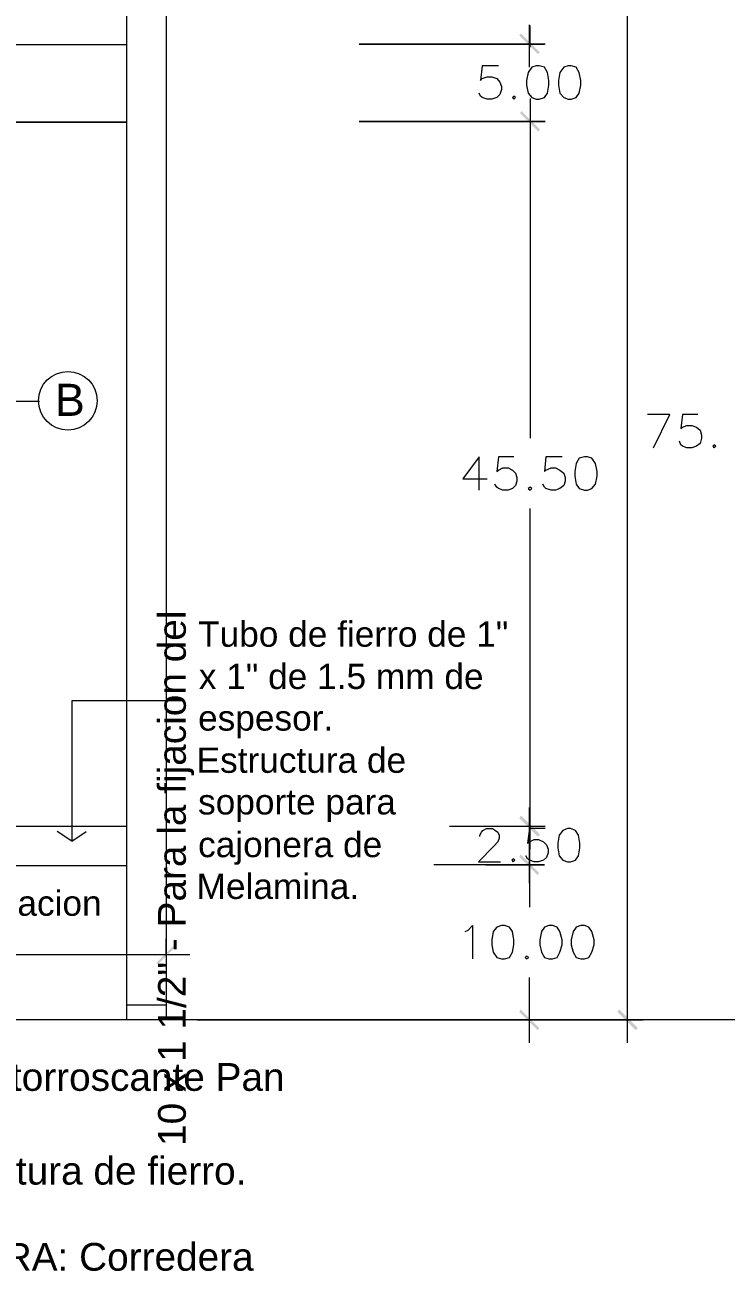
# Model space of a CAD drawing. Header units: inches. Extents: x 0.21 to 4.55, y 0.23 to 3.12.
# Drawn here: x 2.203 to 2.656, y 1.907 to 2.711 of the extents above; entities that cross this region are included whole.
import ezdxf

# ---------------------------------------------------------------- set-up
doc = ezdxf.new("R2010")
doc.units = ezdxf.units.IN
doc.header["$MEASUREMENT"] = 0
doc.layers.add('PDF_0', color=7, linetype='Continuous')
doc.layers.add('PDF_TEXTO', color=7, linetype='Continuous')
doc.styles.add('PDF Arial', font='arial.ttf')

msp = doc.modelspace()

# ---------------------------------------------------------------- linework, layer by layer
at = {"layer": 'PDF_0', "lineweight": 5}
for points in [[(2.5919, 2.05421), (2.5919, 2.8337)], [(2.29409, 2.78821), (2.29409, 2.57898), (2.29409, 2.06905), (2.26871, 2.06905), (2.26871, 2.57898), (2.26871, 2.78821)], [(2.5287, 2.68383), (2.5287, 2.71113)], [(2.52918, 2.69676), (2.52918, 2.69868), (2.52918, 2.71065)], [(2.26871, 2.6982), (1.74634, 2.6982)], [(2.53876, 2.69868), (2.41858, 2.69868), (2.53828, 2.69868)], [(2.52918, 2.66372), (2.52918, 2.44443)], [(2.52918, 2.65128), (2.52918, 2.64888), (2.52918, 2.63691)], [(2.18349, 2.46837), (2.21222, 2.46837)], [(2.52918, 2.17918), (2.52918, 2.39895)], [(2.30415, 2.27494), (2.23328, 2.27494), (2.23328, 2.18445), (2.22371, 2.19067)], [(2.5287, 2.15715), (2.5287, 2.16912), (2.5287, 2.19402), (2.5287, 2.20599)], [(2.16912, 2.19402), (2.26871, 2.19402)], [(2.23328, 2.18445), (2.24238, 2.19067)], [(2.47699, 2.19402), (2.53876, 2.19402)], [(2.50045, 2.19402), (2.53828, 2.19402)], [(2.5287, 2.18397), (2.5287, 2.14183)], [(2.16912, 2.16864), (2.26871, 2.16864)], [(2.50045, 2.16912), (2.53828, 2.16912), (2.46694, 2.16912)], [(2.29409, 2.11071), (2.29409, 2.12124)], [(1.7315, 2.11119), (2.30941, 2.11119)], [(2.5287, 2.05421), (2.5287, 2.09635)], [(2.26871, 2.07863), (2.29409, 2.07863)], [(3.03001, 2.06905), (0.43874, 2.06905)], [(2.3142, 2.06905), (2.56365, 2.06905)], [(2.39847, 2.06905), (2.60196, 2.06905)], [(2.50045, 2.06905), (2.53828, 2.06905)]]:
    msp.add_lwpolyline(points, dxfattribs=at)
at = {"layer": 'PDF_0', "lineweight": 13}
for points in [[(2.50859, 2.68479), (2.49806, 2.68479), (2.4971, 2.67522), (2.49806, 2.67665), (2.50141, 2.67761), (2.50428, 2.67761), (2.50764, 2.67665), (2.50955, 2.67426), (2.51051, 2.67138), (2.51051, 2.66947), (2.50955, 2.66612), (2.50764, 2.6642), (2.50428, 2.66325), (2.50141, 2.66325), (2.49806, 2.6642), (2.4971, 2.66516), (2.49614, 2.66708)], [(2.60866, 2.43821), (2.6192, 2.45976), (2.60483, 2.45976)], [(2.63739, 2.45976), (2.62734, 2.45976), (2.62638, 2.45066), (2.62734, 2.45162), (2.63021, 2.45257), (2.63356, 2.45257), (2.63643, 2.45162), (2.63883, 2.4497), (2.63978, 2.44635), (2.63978, 2.44443), (2.63883, 2.44108), (2.63643, 2.43917), (2.63356, 2.43821), (2.63021, 2.43821), (2.62734, 2.43917), (2.62638, 2.44012), (2.62542, 2.44252)], [(2.49614, 2.41092), (2.49614, 2.43246), (2.48561, 2.4181), (2.50141, 2.4181)], [(2.51865, 2.43246), (2.50859, 2.43246), (2.50764, 2.42289), (2.50859, 2.42385), (2.51147, 2.42528), (2.51482, 2.42528), (2.51769, 2.42385), (2.51961, 2.42193), (2.52056, 2.41906), (2.52056, 2.41666), (2.51961, 2.41379), (2.51769, 2.41188), (2.51482, 2.41092), (2.51147, 2.41092), (2.50859, 2.41188), (2.50764, 2.41283), (2.5062, 2.41475)], [(2.54977, 2.43246), (2.53924, 2.43246), (2.53828, 2.42289), (2.53924, 2.42385), (2.54259, 2.42528), (2.54546, 2.42528), (2.54833, 2.42385), (2.55073, 2.42193), (2.55168, 2.41906), (2.55168, 2.41666), (2.55073, 2.41379), (2.54833, 2.41188), (2.54546, 2.41092), (2.54259, 2.41092), (2.53924, 2.41188), (2.53828, 2.41283), (2.53732, 2.41475)], [(2.49662, 2.18732), (2.49662, 2.18828), (2.49758, 2.19019), (2.49854, 2.19115), (2.50093, 2.19258), (2.50476, 2.19258), (2.50668, 2.19115), (2.50811, 2.19019), (2.50907, 2.18828), (2.50907, 2.18636), (2.50811, 2.18397), (2.50572, 2.18109), (2.49567, 2.17104), (2.51003, 2.17104)], [(2.53876, 2.19258), (2.5287, 2.19258), (2.52727, 2.18301), (2.5287, 2.18397), (2.53158, 2.1854), (2.53445, 2.1854), (2.5378, 2.18397), (2.53971, 2.18205), (2.54067, 2.17918), (2.54067, 2.17678), (2.53971, 2.17391), (2.5378, 2.172), (2.53445, 2.17104), (2.53158, 2.17104), (2.5287, 2.172), (2.52727, 2.17295), (2.52631, 2.17487)], [(2.48705, 2.12603), (2.48896, 2.12699), (2.49183, 2.12986), (2.49183, 2.10832)]]:
    msp.add_lwpolyline(points, dxfattribs=at)
for points in [[(2.53301, 2.68479), (2.53014, 2.68383), (2.52774, 2.68048), (2.52679, 2.67522), (2.52679, 2.67234), (2.52774, 2.66708), (2.53014, 2.6642), (2.53301, 2.66325), (2.53493, 2.66325), (2.53828, 2.6642), (2.54019, 2.66708), (2.54115, 2.67234), (2.54115, 2.67522), (2.54019, 2.68048), (2.53828, 2.68383), (2.53493, 2.68479)], [(2.5536, 2.68479), (2.55073, 2.68383), (2.54833, 2.68048), (2.54738, 2.67522), (2.54738, 2.67234), (2.54833, 2.66708), (2.55073, 2.6642), (2.5536, 2.66325), (2.55552, 2.66325), (2.55887, 2.6642), (2.56078, 2.66708), (2.56174, 2.67234), (2.56174, 2.67522), (2.56078, 2.68048), (2.55887, 2.68383), (2.55552, 2.68479)], [(2.51865, 2.66516), (2.51769, 2.6642), (2.51865, 2.66325), (2.51961, 2.6642)], [(2.64792, 2.44012), (2.64697, 2.43917), (2.64792, 2.43821), (2.64888, 2.43917)], [(2.56413, 2.43246), (2.56078, 2.43151), (2.55887, 2.42815), (2.55791, 2.42289), (2.55791, 2.42001), (2.55887, 2.41475), (2.56078, 2.41188), (2.56413, 2.41092), (2.56605, 2.41092), (2.56892, 2.41188), (2.57132, 2.41475), (2.57227, 2.42001), (2.57227, 2.42289), (2.57132, 2.42815), (2.56892, 2.43151), (2.56605, 2.43246)], [(2.52918, 2.41283), (2.52774, 2.41188), (2.52918, 2.41092), (2.53014, 2.41188)], [(2.55312, 2.19258), (2.55025, 2.19115), (2.54785, 2.18828), (2.5469, 2.18301), (2.5469, 2.18014), (2.54785, 2.17487), (2.55025, 2.172), (2.55312, 2.17104), (2.55504, 2.17104), (2.55839, 2.172), (2.5603, 2.17487), (2.56126, 2.18014), (2.56126, 2.18301), (2.5603, 2.18828), (2.55839, 2.19115), (2.55504, 2.19258)], [(2.51817, 2.17295), (2.51721, 2.172), (2.51817, 2.17104), (2.51913, 2.172)], [(2.51051, 2.12986), (2.50764, 2.1289), (2.50524, 2.12603), (2.50428, 2.12076), (2.50428, 2.11741), (2.50524, 2.11263), (2.50764, 2.10927), (2.51051, 2.10832), (2.51242, 2.10832), (2.51577, 2.10927), (2.51769, 2.11263), (2.51865, 2.11741), (2.51865, 2.12076), (2.51769, 2.12603), (2.51577, 2.1289), (2.51242, 2.12986)], [(2.54115, 2.12986), (2.53828, 2.1289), (2.53636, 2.12603), (2.53541, 2.12076), (2.53541, 2.11741), (2.53636, 2.11263), (2.53828, 2.10927), (2.54115, 2.10832), (2.54355, 2.10832), (2.54642, 2.10927), (2.54833, 2.11263), (2.54977, 2.11741), (2.54977, 2.12076), (2.54833, 2.12603), (2.54642, 2.1289), (2.54355, 2.12986)], [(2.56174, 2.12986), (2.55887, 2.1289), (2.55695, 2.12603), (2.55552, 2.12076), (2.55552, 2.11741), (2.55695, 2.11263), (2.55887, 2.10927), (2.56174, 2.10832), (2.56413, 2.10832), (2.56701, 2.10927), (2.56892, 2.11263), (2.57036, 2.11741), (2.57036, 2.12076), (2.56892, 2.12603), (2.56701, 2.1289), (2.56413, 2.12986)], [(2.52679, 2.11023), (2.52583, 2.10927), (2.52679, 2.10832), (2.52822, 2.10927)]]:
    msp.add_lwpolyline(points, close=True, dxfattribs=at)
at = {"layer": 'PDF_0', "lineweight": 5}
for points in [[(2.19402, 2.6484), (2.26871, 2.6484)], [(2.53876, 2.64888), (2.41858, 2.64888)]]:
    msp.add_lwpolyline(points, close=True, dxfattribs=at)
msp.add_circle((2.23065, 2.46861), 0.01891, dxfattribs=at)
at = {"layer": 'PDF_0', "transparency": 33554559}
for points in [[(2.52296, 2.70538), (2.522, 2.70442), (2.53493, 2.69341)], [(2.522, 2.70442), (2.53493, 2.69341), (2.53397, 2.69245)], [(2.52344, 2.70538), (2.52248, 2.70442), (2.53541, 2.69341)], [(2.52248, 2.70442), (2.53541, 2.69341), (2.53445, 2.69245)], [(2.53541, 2.64361), (2.52248, 2.65415), (2.52344, 2.65558)], [(2.53541, 2.64361), (2.52248, 2.65415), (2.52344, 2.65558)], [(2.53445, 2.64218), (2.53541, 2.64361), (2.52248, 2.65415)], [(2.53445, 2.64218), (2.53541, 2.64361), (2.52248, 2.65415)], [(2.52296, 2.20072), (2.522, 2.19929), (2.53493, 2.18875)], [(2.522, 2.19929), (2.53493, 2.18875), (2.53397, 2.18732)], [(2.52344, 2.20072), (2.52248, 2.19929), (2.53541, 2.18875)], [(2.52248, 2.19929), (2.53541, 2.18875), (2.53445, 2.18732)], [(2.53493, 2.16386), (2.522, 2.17439), (2.52296, 2.17583)], [(2.53493, 2.16386), (2.522, 2.17439), (2.52296, 2.17583)], [(2.53397, 2.16242), (2.53493, 2.16386), (2.522, 2.17439)], [(2.53397, 2.16242), (2.53493, 2.16386), (2.522, 2.17439)], [(2.28787, 2.10592), (2.28882, 2.10496), (2.29984, 2.11789)], [(2.28882, 2.10496), (2.29984, 2.11789), (2.30079, 2.11693)], [(2.52296, 2.07576), (2.522, 2.07432), (2.53493, 2.06379)], [(2.58664, 2.07576), (2.5852, 2.07432), (2.59861, 2.06379)], [(2.522, 2.07432), (2.53493, 2.06379), (2.53397, 2.06235)], [(2.5852, 2.07432), (2.59861, 2.06379), (2.59717, 2.06235)]]:
    msp.add_solid(points, dxfattribs=at)

# ---------------------------------------------------------------- texts
at = {"layer": 'PDF_TEXTO', "attachment_point": 7, "style": 'PDF Arial'}
for s, insert, char_height in [('B', (2.22227, 2.4588), 0.02074), ('Tubo de fierro de 1"', (2.31468, 2.30962), 0.0162868), ('x 1" de 1.5 mm de', (2.31516, 2.28232), 0.0162868), ('espesor.', (2.31468, 2.25079), 0.016287), ('Estructura de', (2.31372, 2.22823), 0.0162868), ('soporte para', (2.31468, 2.19668), 0.0162868), ('cajonera de', (2.31468, 2.16912), 0.0162868), ('Melamina.', (2.31372, 2.14683), 0.016287), ('Tornillo de fijacion', (2.06905, 2.1313), 0.0162868), ('Tornillo de fijacion Autorroscante Pan', (1.95462, 2.01782), 0.0179154), ('Melamine a las estructura de fierro.', (1.95366, 1.96247), 0.0179154), ('TIPO DE CORREDERA: Corredera', (1.95702, 1.90691), 0.0179154)]:
    msp.add_mtext(s, dxfattribs=dict(at, insert=insert, char_height=char_height))
at = {"layer": 'PDF_TEXTO', "insert": (2.31216, 1.98766), "char_height": 0.0179154, "attachment_point": 7, "rotation": 90, "style": 'PDF Arial'}
msp.add_mtext('10 x 1 1/2" - Para la fijacion del', dxfattribs=at)

doc.saveas('drawing.dxf')
